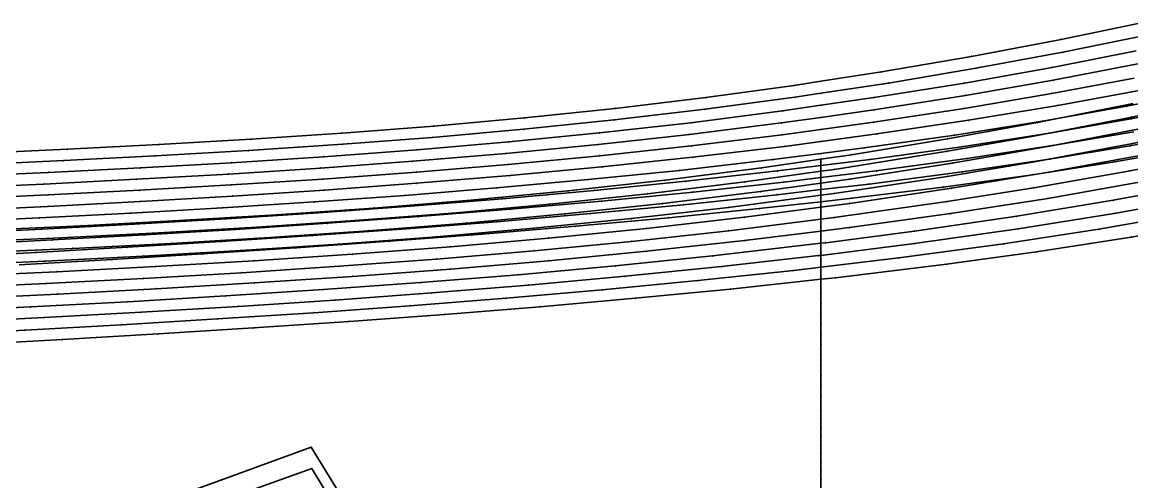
# Model space of a CAD drawing. Extents: x -2408 to 1029, y -526 to 2095.
# Drawn here: x -407.2 to -224.2, y 447.3 to 523 of the extents above; entities that cross this region are included whole.
import ezdxf

# ---------------------------------------------------------------- set-up
doc = ezdxf.new("R2010")
doc.units = 0

# ---------------------------------------------------------------- blocks, each defined once
blk = doc.blocks.new(' -30')
at = {"layer": '1'}
blk.add_lwpolyline([(-828.4495, 22.031731), (-813.112931, 22.910487), (-798.123536, 23.822103), (-782.794354, 24.821861), (-767.357727, 25.911562), (-752.041175, 27.088975), (-736.617966, 28.385365), (-721.320863, 29.794235), (-706.371494, 31.303377), (-696.187057, 32.435005), (-691.10357, 32.999838), (-676.024616, 34.856611), (-661.314608, 36.891858), (-647.73373, 39.013629), (-634.618693, 41.313902)], dxfattribs=at)
at = {"layer": '14'}
blk.add_lwpolyline([(-837.0681, 8.838081), (-821.295402, 9.715025), (-805.527188, 10.641114), (-789.764789, 11.630952), (-774.009689, 12.699139), (-758.263261, 13.860278), (-742.526873, 15.128973), (-726.802011, 16.519822), (-711.090008, 18.047432), (-696.187057, 19.649467), (-693.760895, 19.910271), (-675.471564, 22.118793), (-660.609476, 24.159982), (-645.002984, 26.59209), (-632.040361, 28.870024)], dxfattribs=at)
at = {"layer": '2'}
blk.add_point((-696.187057, 19.626408), dxfattribs=at)
at = {"layer": '3'}
for p in [(-647.73373, 39.013629), (-661.314608, 36.891858), (-676.024616, 34.856611), (-691.10357, 32.999838), (-706.371494, 31.303377), (-696.187057, 32.435005), (-721.320863, 29.794235), (-736.617966, 28.385365), (-767.357727, 25.911562), (-752.041175, 27.088975), (-645.002984, 26.59209), (-798.123536, 23.822103), (-782.794354, 24.821861), (-660.609476, 24.159982), (-813.112931, 22.910487), (-675.471564, 22.118793), (-696.187057, 19.649467), (-693.760895, 19.910271), (-726.802011, 16.519822), (-711.090008, 18.047432), (-742.526873, 15.128973), (-758.263261, 13.860278), (-789.764789, 11.630952), (-774.009689, 12.699139), (-821.295402, 9.715025), (-805.527188, 10.641114), (-696.187057, 0.451554)]:
    blk.add_point(p, dxfattribs=at)
at = {"layer": '4'}
for p in [(-696.187057, 32.435005), (-696.187057, 19.649467)]:
    blk.add_point(p, dxfattribs=at)
at = {"layer": '8'}
blk.add_lwpolyline([(-696.187057, 19.626408), (-696.187057, 0.451554), (-696.187057, -16.208268), (-696.187057, -36.720904), (-696.187057, -54.118737), (-696.187057, -72.840981), (-696.187057, -92.526419), (-696.187057, -112.813858), (-696.187057, -133.342096), (-696.187057, -153.749935), (-696.187057, -173.676172), (-696.187057, -192.759608), (-696.187057, -210.639042), (-696.187057, -226.953287), (-696.187057, -241.3411), (-696.187057, -256.903938), (-696.187057, -270.749977), (-696.187057, -272.616177)], dxfattribs=at)
blk = doc.blocks.new(' -31')
at = {"layer": '1'}
blk.add_lwpolyline([(-841.149318, 23.262263), (-825.674273, 24.08631), (-810.567308, 24.938351), (-795.098583, 25.874089), (-780.061113, 26.859538), (-764.603561, 27.965631), (-749.634539, 29.141898), (-734.195194, 30.478894), (-718.84188, 31.946828), (-703.430426, 33.574759), (-696.187057, 34.422185), (-688.241489, 35.351758), (-672.874118, 37.354307), (-658.468537, 39.464737), (-645.214121, 41.644479), (-632.510085, 43.973698)], dxfattribs=at)
at = {"layer": '14'}
blk.add_lwpolyline([(-843.350631, 10.43139), (-827.463031, 11.270359), (-811.579911, 12.158205), (-795.702866, 13.111181), (-779.83353, 14.145537), (-763.973421, 15.277532), (-748.124175, 16.523418), (-732.287387, 17.899448), (-716.464651, 19.421876), (-700.657603, 21.106951), (-696.187057, 21.638057), (-683.339155, 23.164388), (-666.059555, 25.49067), (-650.337391, 27.900912), (-634.66883, 30.630669)], dxfattribs=at)
at = {"layer": '2'}
blk.add_point((-696.187057, 21.607609), dxfattribs=at)
at = {"layer": '3'}
for p in [(-645.214121, 41.644479), (-658.468537, 39.464737), (-672.874118, 37.354307), (-688.241489, 35.351758), (-703.430426, 33.574759), (-696.187057, 34.422185), (-718.84188, 31.946828), (-734.195194, 30.478894), (-764.603561, 27.965631), (-749.634539, 29.141898), (-650.337391, 27.900912), (-795.098583, 25.874089), (-780.061113, 26.859538), (-825.674273, 24.08631), (-810.567308, 24.938351), (-666.059555, 25.49067), (-683.339155, 23.164388), (-700.657603, 21.106951), (-696.187057, 21.638057), (-716.464651, 19.421876), (-748.124175, 16.523418), (-732.287387, 17.899448), (-763.973421, 15.277532), (-795.702866, 13.111181), (-779.83353, 14.145537), (-827.463031, 11.270359), (-811.579911, 12.158205), (-696.187057, 2.136107)]:
    blk.add_point(p, dxfattribs=at)
at = {"layer": '4'}
for p in [(-696.187057, 34.422185), (-696.187057, 21.638057)]:
    blk.add_point(p, dxfattribs=at)
at = {"layer": '8'}
blk.add_lwpolyline([(-696.187057, 21.607609), (-696.187057, 2.136107), (-696.187057, -14.78146), (-696.187057, -35.611433), (-696.187057, -53.278423), (-696.187057, -72.290306), (-696.187057, -92.280291), (-696.187057, -112.881592), (-696.187057, -133.727418), (-696.187057, -154.450981), (-696.187057, -174.685493), (-696.187057, -194.064164), (-696.187057, -212.220206), (-696.187057, -228.786831), (-696.187057, -243.397249), (-696.187057, -259.200869), (-696.187057, -273.2611), (-696.187057, -275.156174)], dxfattribs=at)
blk = doc.blocks.new(' -32')
at = {"layer": '1'}
blk.add_lwpolyline([(-837.98626, 25.341618), (-822.925843, 26.126801), (-807.730136, 26.973803), (-792.676608, 27.882423), (-777.557094, 28.880208), (-762.5158, 29.973046), (-747.42515, 31.185646), (-732.403637, 32.523892), (-717.278175, 34.019483), (-702.287098, 35.664747), (-696.187057, 36.407948), (-687.061092, 37.519807), (-672.116943, 39.54803), (-657.91088, 41.705219), (-644.578628, 43.966261)], dxfattribs=at)
at = {"layer": '14'}
blk.add_lwpolyline([(-840.313552, 12.508138), (-824.313384, 13.334394), (-808.318694, 14.218732), (-792.331181, 15.179041), (-776.352658, 16.233206), (-760.384899, 17.399111), (-744.429681, 18.694642), (-728.488815, 20.137682), (-712.564002, 21.746121), (-696.612399, 23.543152), (-696.187057, 23.596621), (-680.726148, 25.539978), (-663.656502, 27.958207), (-647.842614, 30.499035), (-634.70809, 32.865834)], dxfattribs=at)
at = {"layer": '2'}
blk.add_point((-696.187057, 23.588808), dxfattribs=at)
at = {"layer": '3'}
for p in [(-657.91088, 41.705219), (-672.116943, 39.54803), (-687.061092, 37.519807), (-702.287098, 35.664747), (-696.187057, 36.407948), (-717.278175, 34.019483), (-747.42515, 31.185646), (-732.403637, 32.523892), (-762.5158, 29.973046), (-647.842614, 30.499035), (-792.676608, 27.882423), (-777.557094, 28.880208), (-663.656502, 27.958207), (-822.925843, 26.126801), (-807.730136, 26.973803), (-680.726148, 25.539978), (-696.612399, 23.543152), (-696.187057, 23.596621), (-728.488815, 20.137682), (-712.564002, 21.746121), (-744.429681, 18.694642), (-760.384899, 17.399111), (-792.331181, 15.179041), (-776.352658, 16.233206), (-824.313384, 13.334394), (-808.318694, 14.218732), (-696.187057, 3.820657), (-696.187057, -13.354648)]:
    blk.add_point(p, dxfattribs=at)
at = {"layer": '4'}
for p in [(-696.187057, 36.407948), (-696.187057, 23.596621)]:
    blk.add_point(p, dxfattribs=at)
at = {"layer": '8'}
blk.add_lwpolyline([(-696.187057, 23.588808), (-696.187057, 3.820657), (-696.187057, -13.354648), (-696.187057, -34.501972), (-696.187057, -52.438121), (-696.187057, -71.739651), (-696.187057, -92.034185), (-696.187057, -112.949348), (-696.187057, -134.112761), (-696.187057, -155.152049), (-696.187057, -175.694834), (-696.187057, -195.36874), (-696.187057, -213.801389), (-696.187057, -230.620406), (-696.187057, -245.4534), (-696.187057, -261.497782), (-696.187057, -275.772225), (-696.187057, -277.696171)], dxfattribs=at)
blk = doc.blocks.new(' -33')
at = {"layer": '1'}
blk.add_lwpolyline([(-839.915285, 27.152162), (-824.715526, 27.914039), (-809.448063, 28.737968), (-794.255524, 29.632615), (-779.081015, 30.617696), (-763.901431, 31.711709), (-748.728626, 32.930879), (-733.570572, 34.291602), (-718.476761, 35.805907), (-703.352213, 37.500076), (-696.187057, 38.394732), (-688.058011, 39.409742), (-672.984152, 41.507452), (-658.502196, 43.759267), (-645.056283, 46.089461), (-632.170985, 48.566989)], dxfattribs=at)
at = {"layer": '14'}
blk.add_lwpolyline([(-842.71355, 14.302547), (-826.598671, 15.100318), (-810.489657, 15.959734), (-794.388572, 16.90033), (-778.297327, 17.941651), (-762.217985, 19.103232), (-746.152459, 20.404619), (-730.10281, 21.865347), (-714.07095, 23.504961), (-696.187057, 25.577886), (-695.392315, 25.670001), (-680.74212, 27.580925), (-663.876106, 30.042186), (-647.962978, 32.663981), (-634.747091, 35.100126)], dxfattribs=at)
at = {"layer": '2'}
blk.add_point((-696.187057, 25.570009), dxfattribs=at)
at = {"layer": '3'}
for p in [(-645.056283, 46.089461), (-658.502196, 43.759267), (-672.984152, 41.507452), (-688.058011, 39.409742), (-703.352213, 37.500076), (-696.187057, 38.394732), (-718.476761, 35.805907), (-733.570572, 34.291602), (-763.901431, 31.711709), (-748.728626, 32.930879), (-647.962978, 32.663981), (-794.255524, 29.632615), (-779.081015, 30.617696), (-663.876106, 30.042186), (-824.715526, 27.914039), (-809.448063, 28.737968), (-680.74212, 27.580925), (-695.392315, 25.670001), (-696.187057, 25.577886), (-714.07095, 23.504961), (-746.152459, 20.404619), (-730.10281, 21.865347), (-762.217985, 19.103232), (-794.388572, 16.90033), (-778.297327, 17.941651), (-826.598671, 15.100318), (-810.489657, 15.959734), (-696.187057, 5.505209), (-696.187057, -11.927834)]:
    blk.add_point(p, dxfattribs=at)
at = {"layer": '4'}
for p in [(-696.187057, 38.394732), (-696.187057, 25.577886)]:
    blk.add_point(p, dxfattribs=at)
at = {"layer": '8'}
blk.add_lwpolyline([(-696.187057, 25.570009), (-696.187057, 5.505209), (-696.187057, -11.927834), (-696.187057, -27.697366), (-696.187057, -45.356723), (-696.187057, -64.52794), (-696.187057, -84.83305), (-696.187057, -105.894091), (-696.187057, -127.333096), (-696.187057, -148.772081), (-696.187057, -169.833121), (-696.187057, -190.138231), (-696.187057, -209.309447), (-696.187057, -226.968803), (-696.187057, -242.738335), (-696.187057, -260.17137), (-696.187057, -274.928334), (-696.187057, -280.236168)], dxfattribs=at)
blk = doc.blocks.new(' -34')
at = {"layer": '1'}
blk.add_lwpolyline([(-840.256066, 29.038188), (-825.104764, 29.772288), (-809.963278, 30.568387), (-794.902986, 31.439294), (-779.771741, 32.411262), (-764.804323, 33.485809), (-749.690761, 34.703088), (-734.588409, 36.070656), (-719.503758, 37.606008), (-704.101333, 39.367399), (-696.187057, 40.38013), (-689.061283, 41.291958), (-674.105752, 43.422285), (-659.62922, 45.71826), (-645.777713, 48.161941), (-632.879312, 50.683046)], dxfattribs=at)
at = {"layer": '14'}
blk.add_lwpolyline([(-838.309179, 16.415645), (-822.081941, 17.20931), (-805.861958, 18.076856), (-789.651423, 19.039459), (-773.452526, 20.118295), (-757.267459, 21.33454), (-741.098412, 22.70937), (-724.947577, 24.263962), (-708.817183, 26.019486), (-696.187057, 27.577312), (-691.4811, 28.157747), (-674.795507, 30.484158), (-658.751686, 32.99127), (-642.75822, 35.800843)], dxfattribs=at)
at = {"layer": '2'}
blk.add_point((-696.187057, 27.551208), dxfattribs=at)
at = {"layer": '3'}
for p in [(-645.777713, 48.161941), (-659.62922, 45.71826), (-674.105752, 43.422285), (-696.187057, 40.38013), (-689.061283, 41.291958), (-704.101333, 39.367399), (-719.503758, 37.606008), (-734.588409, 36.070656), (-764.804323, 33.485809), (-749.690761, 34.703088), (-658.751686, 32.99127), (-794.902986, 31.439294), (-779.771741, 32.411262), (-825.104764, 29.772288), (-809.963278, 30.568387), (-674.795507, 30.484158), (-696.187057, 27.577312), (-691.4811, 28.157747), (-708.817183, 26.019486), (-724.947577, 24.263962), (-741.098412, 22.70937), (-757.267459, 21.33454), (-789.651423, 19.039459), (-773.452526, 20.118295), (-822.081941, 17.20931), (-805.861958, 18.076856), (-696.187057, 7.189761), (-696.187057, -10.50102)]:
    blk.add_point(p, dxfattribs=at)
at = {"layer": '4'}
for p in [(-696.187057, 40.38013), (-696.187057, 27.577312)]:
    blk.add_point(p, dxfattribs=at)
at = {"layer": '8'}
blk.add_lwpolyline([(-696.187057, 27.551208), (-696.187057, 7.189761), (-696.187057, -10.50102), (-696.187057, -26.503698), (-696.187057, -44.42414), (-696.187057, -63.878794), (-696.187057, -84.484107), (-696.187057, -105.856506), (-696.187057, -127.612478), (-696.187057, -149.368449), (-696.187057, -170.740867), (-696.187057, -191.34618), (-696.187057, -210.800818), (-696.187057, -228.721277), (-696.187057, -244.723942), (-696.187057, -262.414736), (-696.187057, -277.389873), (-696.187057, -282.776184)], dxfattribs=at)
blk = doc.blocks.new(' -35')
at = {"layer": '1'}
blk.add_lwpolyline([(-838.920024, 30.938467), (-823.694953, 31.673938), (-808.446946, 32.477426), (-793.229916, 33.364866), (-778.088367, 34.352138), (-762.886271, 35.467571), (-747.500666, 36.743473), (-732.32422, 38.167402), (-717.357443, 39.753187), (-702.221529, 41.558933), (-696.187057, 42.365713), (-686.941813, 43.601738), (-671.865551, 45.850678), (-657.130644, 48.297054), (-643.688057, 50.768291)], dxfattribs=at)
at = {"layer": '14'}
blk.add_lwpolyline([(-840.167818, 18.167295), (-824.030335, 18.94139), (-807.900113, 19.78819), (-791.779599, 20.730083), (-775.671091, 21.789465), (-759.577038, 22.988724), (-743.499734, 24.350258), (-727.44163, 25.896451), (-711.405021, 27.649703), (-696.187057, 29.544051), (-694.02828, 29.812778), (-675.383928, 32.46391), (-661.088222, 34.736757), (-645.188805, 37.54849), (-631.98864, 40.146953)], dxfattribs=at)
at = {"layer": '2'}
blk.add_point((-696.187057, 29.532409), dxfattribs=at)
at = {"layer": '3'}
for p in [(-657.130644, 48.297054), (-671.865551, 45.850678), (-696.187057, 42.365713), (-686.941813, 43.601738), (-702.221529, 41.558933), (-717.357443, 39.753187), (-747.500666, 36.743473), (-732.32422, 38.167402), (-645.188805, 37.54849), (-762.886271, 35.467571), (-793.229916, 33.364866), (-778.088367, 34.352138), (-661.088222, 34.736757), (-823.694953, 31.673938), (-808.446946, 32.477426), (-675.383928, 32.46391), (-696.187057, 29.544051), (-694.02828, 29.812778), (-711.405021, 27.649703), (-727.44163, 25.896451), (-743.499734, 24.350258), (-759.577038, 22.988724), (-791.779599, 20.730083), (-775.671091, 21.789465), (-824.030335, 18.94139), (-807.900113, 19.78819), (-696.187057, 8.874313), (-696.187057, -9.074205)]:
    blk.add_point(p, dxfattribs=at)
at = {"layer": '4'}
for p in [(-696.187057, 42.365713), (-696.187057, 29.544051)]:
    blk.add_point(p, dxfattribs=at)
at = {"layer": '8'}
blk.add_lwpolyline([(-696.187057, 29.532409), (-696.187057, 8.874313), (-696.187057, -9.074205), (-696.187057, -25.310029), (-696.187057, -43.491557), (-696.187057, -63.229649), (-696.187057, -84.135146), (-696.187057, -105.818943), (-696.187057, -127.89188), (-696.187057, -149.964818), (-696.187057, -171.648615), (-696.187057, -192.55413), (-696.187057, -212.292221), (-696.187057, -230.473749), (-696.187057, -246.709572), (-696.187057, -264.658074), (-696.187057, -279.851389), (-696.187057, -285.316181)], dxfattribs=at)
blk = doc.blocks.new(' -36')
at = {"layer": '1'}
blk.add_lwpolyline([(-838.859382, 32.836911), (-823.702092, 33.546003), (-808.542478, 34.326618), (-793.490451, 35.191923), (-778.34243, 36.173265), (-762.893095, 37.309129), (-747.76605, 38.574965), (-732.664665, 40.012175), (-717.57252, 41.64312), (-702.570928, 43.477063), (-696.187057, 44.352727), (-687.53168, 45.539962), (-672.577526, 47.823738), (-658.109437, 50.274977), (-644.503984, 52.820949)], dxfattribs=at)
at = {"layer": '14'}
blk.add_lwpolyline([(-838.446343, 20.142751), (-822.195444, 20.904879), (-805.952939, 21.74925), (-789.721457, 22.699888), (-773.503624, 23.780818), (-757.301952, 25.016072), (-741.119106, 26.429668), (-724.957599, 28.045642), (-708.820059, 29.888015), (-696.187057, 31.537294), (-691.445156, 32.156361), (-674.659417, 34.643384), (-658.618954, 37.291733), (-642.631277, 40.239295)], dxfattribs=at)
at = {"layer": '2'}
blk.add_point((-696.187057, 31.513608), dxfattribs=at)
at = {"layer": '3'}
for p in [(-658.109437, 50.274977), (-672.577526, 47.823738), (-696.187057, 44.352727), (-687.53168, 45.539962), (-702.570928, 43.477063), (-717.57252, 41.64312), (-747.76605, 38.574965), (-732.664665, 40.012175), (-762.893095, 37.309129), (-658.618954, 37.291733), (-793.490451, 35.191923), (-778.34243, 36.173265), (-823.702092, 33.546003), (-808.542478, 34.326618), (-674.659417, 34.643384), (-696.187057, 31.537294), (-691.445156, 32.156361), (-708.820059, 29.888015), (-724.957599, 28.045642), (-741.119106, 26.429668), (-757.301952, 25.016072), (-789.721457, 22.699888), (-773.503624, 23.780818), (-822.195444, 20.904879), (-805.952939, 21.74925), (-696.187057, 10.558863), (-696.187057, -7.6474)]:
    blk.add_point(p, dxfattribs=at)
at = {"layer": '4'}
for p in [(-696.187057, 44.352727), (-696.187057, 31.537294)]:
    blk.add_point(p, dxfattribs=at)
at = {"layer": '8'}
blk.add_lwpolyline([(-696.187057, 31.513608), (-696.187057, 10.558863), (-696.187057, -7.6474), (-696.187057, -24.116363), (-696.187057, -42.558977), (-696.187057, -62.580508), (-696.187057, -83.786207), (-696.187057, -105.781382), (-696.187057, -128.171286), (-696.187057, -150.56119), (-696.187057, -172.556365), (-696.187057, -193.762064), (-696.187057, -213.783595), (-696.187057, -232.226194), (-696.187057, -248.695178), (-696.187057, -266.901435), (-696.187057, -282.312918), (-696.187057, -287.856178)], dxfattribs=at)
blk = doc.blocks.new(' -37')
at = {"layer": '1'}
blk.add_lwpolyline([(-839.591104, 34.648185), (-824.343593, 35.35114), (-809.104225, 36.126875), (-793.865264, 36.996934), (-778.746142, 37.975006), (-763.523574, 39.097431), (-748.137304, 40.395344), (-732.943814, 41.861663), (-717.874596, 43.521574), (-702.728602, 45.417345), (-696.187057, 46.339412), (-687.445294, 47.5716), (-672.36694, 49.944403), (-657.899631, 52.466268), (-643.941466, 55.145758)], dxfattribs=at)
at = {"layer": '14'}
blk.add_lwpolyline([(-840.310819, 21.904454), (-824.149105, 22.646062), (-807.995813, 23.468099), (-791.853726, 24.395809), (-775.725625, 25.454434), (-759.614293, 26.669217), (-743.522514, 28.065403), (-727.453068, 29.668233), (-711.408739, 31.502951), (-696.187057, 33.502586), (-693.992253, 33.790907), (-675.348821, 36.601963), (-660.95436, 39.017042), (-645.060496, 41.966041), (-631.866959, 44.677122)], dxfattribs=at)
at = {"layer": '2'}
blk.add_point((-696.187057, 33.494809), dxfattribs=at)
at = {"layer": '3'}
for p in [(-657.899631, 52.466268), (-672.36694, 49.944403), (-696.187057, 46.339412), (-687.445294, 47.5716), (-702.728602, 45.417345), (-717.874596, 43.521574), (-748.137304, 40.395344), (-732.943814, 41.861663), (-645.060496, 41.966041), (-763.523574, 39.097431), (-660.95436, 39.017042), (-793.865264, 36.996934), (-778.746142, 37.975006), (-824.343593, 35.35114), (-809.104225, 36.126875), (-675.348821, 36.601963), (-696.187057, 33.502586), (-693.992253, 33.790907), (-711.408739, 31.502951), (-727.453068, 29.668233), (-743.522514, 28.065403), (-759.614293, 26.669217), (-791.853726, 24.395809), (-775.725625, 25.454434), (-824.149105, 22.646062), (-807.995813, 23.468099), (-696.187057, 12.243416), (-696.187057, -6.220585)]:
    blk.add_point(p, dxfattribs=at)
at = {"layer": '4'}
for p in [(-696.187057, 46.339412), (-696.187057, 33.502586)]:
    blk.add_point(p, dxfattribs=at)
at = {"layer": '8'}
blk.add_lwpolyline([(-696.187057, 33.494809), (-696.187057, 12.243416), (-696.187057, -6.220585), (-696.187057, -22.922694), (-696.187057, -41.626394), (-696.187057, -61.931363), (-696.187057, -83.437265), (-696.187057, -105.743818), (-696.187057, -120.861969), (-696.187057, -136.039408), (-696.187057, -151.157559), (-696.187057, -166.097773), (-696.187057, -187.91505), (-696.187057, -208.664815), (-696.187057, -227.94675), (-696.187057, -245.360511), (-696.187057, -260.505839), (-696.187057, -276.478989), (-696.187057, -290.396175)], dxfattribs=at)
blk = doc.blocks.new(' -38')
at = {"layer": '1'}
blk.add_lwpolyline([(-838.767514, 36.575588), (-823.604689, 37.255255), (-808.433665, 38.014085), (-793.390631, 38.86617), (-778.232292, 39.847281), (-762.804824, 40.995304), (-747.670139, 42.292076), (-732.728361, 43.761968), (-717.633657, 45.463255), (-702.518783, 47.407832), (-696.187057, 48.32602), (-687.485629, 49.587835), (-672.528161, 52.002884), (-658.072413, 54.583094), (-644.204845, 57.303424)], dxfattribs=at)
at = {"layer": '14'}
blk.add_lwpolyline([(-835.873055, 23.988483), (-819.599087, 24.732388), (-803.335331, 25.571293), (-787.08472, 26.532076), (-770.850305, 27.641614), (-754.635096, 28.926781), (-738.442102, 30.414454), (-722.274336, 32.131509), (-706.134807, 34.104822), (-696.187057, 35.490098), (-691.408612, 36.155513), (-674.521169, 38.804732), (-658.484773, 41.593708), (-642.503452, 44.678669)], dxfattribs=at)
at = {"layer": '2'}
blk.add_point((-696.187057, 35.476007), dxfattribs=at)
at = {"layer": '3'}
for p in [(-658.072413, 54.583094), (-672.528161, 52.002884), (-687.485629, 49.587835), (-696.187057, 48.32602), (-702.518783, 47.407832), (-717.633657, 45.463255), (-747.670139, 42.292076), (-732.728361, 43.761968), (-762.804824, 40.995304), (-658.484773, 41.593708), (-793.390631, 38.86617), (-778.232292, 39.847281), (-674.521169, 38.804732), (-823.604689, 37.255255), (-808.433665, 38.014085), (-696.187057, 35.490098), (-691.408612, 36.155513), (-706.134807, 34.104822), (-722.274336, 32.131509), (-738.442102, 30.414454), (-770.850305, 27.641614), (-754.635096, 28.926781), (-787.08472, 26.532076), (-819.599087, 24.732388), (-803.335331, 25.571293), (-696.187057, 13.927966), (-696.187057, -4.793773)]:
    blk.add_point(p, dxfattribs=at)
at = {"layer": '4'}
for p in [(-696.187057, 48.32602), (-696.187057, 35.490098)]:
    blk.add_point(p, dxfattribs=at)
at = {"layer": '8'}
blk.add_lwpolyline([(-696.187057, 35.476007), (-696.187057, 13.927966), (-696.187057, -4.793773), (-696.187057, -21.729027), (-696.187057, -40.693814), (-696.187057, -61.282221), (-696.187057, -83.088325), (-696.187057, -105.706257), (-696.187057, -121.035437), (-696.187057, -136.424732), (-696.187057, -151.753912), (-696.187057, -166.90269), (-696.187057, -181.750797), (-696.187057, -203.196114), (-696.187057, -223.288398), (-696.187057, -241.621761), (-696.187057, -257.790326), (-696.187057, -275.279319), (-696.187057, -289.247953), (-696.187057, -292.936172)], dxfattribs=at)
blk = doc.blocks.new(' -39')
at = {"layer": '1'}
for points in [[(-367.503409, 616.927232), (-352.518044, 622.313766), (-346.217011, 611.928759)], [(-836.097355, 38.538959), (-821.085808, 39.215891), (-806.007134, 39.979071), (-790.620141, 40.86786), (-775.053399, 41.905349), (-760.284358, 43.042005), (-745.245243, 44.376518), (-730.282729, 45.906704), (-715.287729, 47.669677), (-700.468567, 49.660171), (-696.187057, 50.308561), (-685.042754, 51.996229), (-670.625115, 54.422237), (-656.273792, 57.080255), (-642.495455, 59.87623)]]:
    blk.add_lwpolyline(points, dxfattribs=at)
at = {"layer": '14'}
blk.add_lwpolyline([(-837.758392, 25.756856), (-821.573048, 26.478813), (-805.397877, 27.293526), (-789.23606, 28.22909), (-773.090811, 29.3136), (-756.965349, 30.575147), (-740.862888, 32.041826), (-724.786647, 33.741732), (-708.73984, 35.702956), (-696.187057, 37.457721), (-693.955538, 37.769657), (-675.313736, 40.740006), (-660.818973, 43.29894), (-644.931248, 46.384607), (-631.744803, 49.207804)], dxfattribs=at)
at = {"layer": '2'}
for p in [(-352.518044, 622.313766), (-696.187057, 37.457209)]:
    blk.add_point(p, dxfattribs=at)
at = {"layer": '3'}
for p in [(-656.273792, 57.080255), (-670.625115, 54.422237), (-685.042754, 51.996229), (-700.468567, 49.660171), (-696.187057, 50.308561), (-715.287729, 47.669677), (-730.282729, 45.906704), (-644.931248, 46.384607), (-745.245243, 44.376518), (-760.284358, 43.042005), (-660.818973, 43.29894), (-790.620141, 40.86786), (-775.053399, 41.905349), (-675.313736, 40.740006), (-821.085808, 39.215891), (-806.007134, 39.979071), (-696.187057, 37.457721), (-693.955538, 37.769657), (-708.73984, 35.702956), (-724.786647, 33.741732), (-740.862888, 32.041826), (-773.090811, 29.3136), (-756.965349, 30.575147), (-789.23606, 28.22909), (-821.573048, 26.478813), (-805.397877, 27.293526), (-696.187057, 15.612518), (-696.187057, -3.366959)]:
    blk.add_point(p, dxfattribs=at)
at = {"layer": '4'}
for p in [(-696.187057, 50.308561), (-696.187057, 37.457721)]:
    blk.add_point(p, dxfattribs=at)
at = {"layer": '8'}
blk.add_lwpolyline([(-696.187057, 37.457209), (-696.187057, 15.612518), (-696.187057, -3.366959), (-696.187057, -20.535366), (-696.187057, -39.761231), (-696.187057, -60.633077), (-696.187057, -82.739383), (-696.187057, -97.959542), (-696.187057, -113.423548), (-696.187057, -129.009478), (-696.187057, -144.595427), (-696.187057, -160.059433), (-696.187057, -175.279592), (-696.187057, -190.133979), (-696.187057, -211.463037), (-696.187057, -231.283287), (-696.187057, -249.183207), (-696.187057, -264.751363), (-696.187057, -281.170439), (-696.187057, -295.47617)], dxfattribs=at)
blk = doc.blocks.new(' -40')
at = {"layer": '1'}
for points in [[(-382.08291, 615.136337), (-367.508679, 620.408828), (-352.620316, 625.823746), (-345.605306, 614.467481)], [(-835.841152, 40.401845), (-820.470008, 41.089372), (-805.423684, 41.848344), (-790.191583, 42.729508), (-775.159657, 43.7355), (-760.062848, 44.905913), (-745.057512, 46.253937), (-730.118739, 47.810136), (-715.160782, 49.610059), (-700.598431, 51.609171), (-696.187057, 52.290759), (-686.222374, 53.830367), (-671.373245, 56.382049), (-656.561826, 59.185168), (-642.823283, 62.023551)]]:
    blk.add_lwpolyline(points, dxfattribs=at)
at = {"layer": '14'}
blk.add_lwpolyline([(-834.248592, 27.758136), (-818.15472, 28.485419), (-802.071977, 29.312436), (-786.003866, 30.268492), (-769.953779, 31.382898), (-753.925105, 32.684967), (-737.921349, 34.204001), (-721.945902, 35.969314), (-706.002153, 38.010218), (-696.187057, 39.450417), (-691.170276, 40.186537), (-675.296249, 42.809026), (-660.48388, 45.490985), (-644.700191, 48.629051)], dxfattribs=at)
at = {"layer": '2'}
for p in [(-352.620316, 625.823746), (-696.187057, 39.438407)]:
    blk.add_point(p, dxfattribs=at)
at = {"layer": '3'}
for p in [(-367.508679, 620.408828), (-656.561826, 59.185168), (-671.373245, 56.382049), (-686.222374, 53.830367), (-700.598431, 51.609171), (-696.187057, 52.290759), (-715.160782, 49.610059), (-730.118739, 47.810136), (-745.057512, 46.253937), (-760.062848, 44.905913), (-660.48388, 45.490985), (-790.191583, 42.729508), (-775.159657, 43.7355), (-675.296249, 42.809026), (-820.470008, 41.089372), (-805.423684, 41.848344), (-696.187057, 39.450417), (-691.170276, 40.186537), (-706.002153, 38.010218), (-721.945902, 35.969314), (-737.921349, 34.204001), (-769.953779, 31.382898), (-753.925105, 32.684967), (-802.071977, 29.312436), (-786.003866, 30.268492), (-818.15472, 28.485419), (-696.187057, 17.297069), (-696.187057, -1.940145)]:
    blk.add_point(p, dxfattribs=at)
at = {"layer": '4'}
for p in [(-696.187057, 52.290759), (-696.187057, 39.450417)]:
    blk.add_point(p, dxfattribs=at)
at = {"layer": '8'}
blk.add_lwpolyline([(-696.187057, 39.438407), (-696.187057, 17.297069), (-696.187057, -1.940145), (-696.187057, -19.341697), (-696.187057, -38.828648), (-696.187057, -59.983913), (-696.187057, -82.390439), (-696.187057, -97.81728), (-696.187057, -113.491299), (-696.187057, -129.288879), (-696.187057, -145.086478), (-696.187057, -160.760478), (-696.187057, -176.187319), (-696.187057, -191.24344), (-696.187057, -212.86213), (-696.187057, -232.951524), (-696.187057, -251.09457), (-696.187057, -266.874129), (-696.187057, -283.516172), (-696.187057, -298.016186)], dxfattribs=at)

msp = doc.modelspace()

# ---------------------------------------------------------------- block references
at = {"layer": '1'}
for name, p in [(' -32', (420.69429, 460.98861)), (' -33', (420.69429, 460.98861)), (' -31', (420.69429, 460.98861)), (' -30', (420.69429, 460.98861)), (' -34', (420.69429, 460.98861)), (' -36', (420.69429, 460.98861)), (' -38', (420.69429, 460.98861)), (' -35', (420.69429, 460.98861)), (' -37', (420.69429, 460.98861)), (' -39', (420.69429, 460.98861)), (' -40', (420.69429, 460.98861)), (' -39', (-6.957418, -172.869929)), (' -40', (-6.962963, -172.869906))]:
    msp.add_blockref(name, p, dxfattribs=at)

doc.saveas('drawing.dxf')
